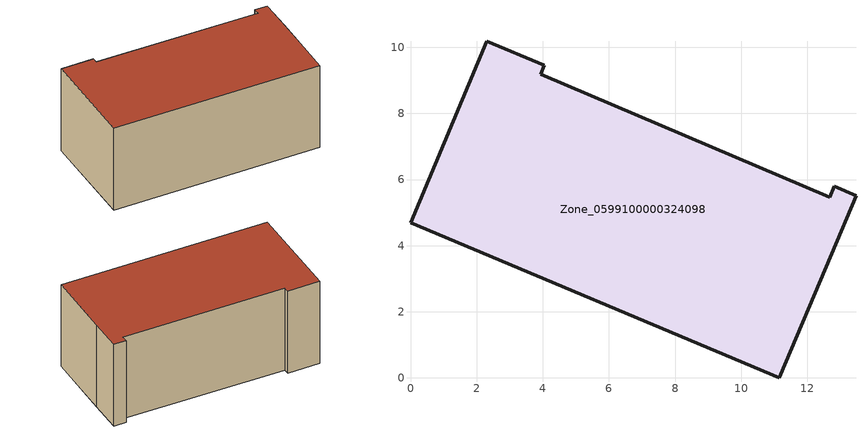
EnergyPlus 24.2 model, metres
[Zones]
Zone_0599100000324098
 floor ground (C_G): 12.74,3.75 11.15,0 0,4.7 2.3,10.19 4.05,9.46 3.94,9.18 12.68,5.47 12.82,5.79 13.47,5.51 z0
 wall outside (C_F): 11.15,0 12.74,3.75 13.47,5.51 12.82,5.79 12.68,5.47 3.94,9.18 4.05,9.46 2.3,10.19 0,4.7 11.15,0 z0:5.27
 roof outside (C_R): 2.3,10.19 0,4.7 11.15,0 12.74,3.75 13.47,5.51 12.82,5.79 12.68,5.47 3.94,9.18 4.05,9.46 z5.27
[BUILDING]
Pand.0599100000324098: North Axis=0; Terrain=City; Loads Convergence Tolerance Value=0.04; Temperature Convergence Tolerance Value=0.4; Solar Distribution=FullExterior; Maximum Number of Warmup Days=25; Minimum Number of Warmup Days=1
[Site:Location]
Rotterdam.The.Hague.AP_ZH_NLD Design_Conditions: Latitude=51.96; Longitude=4.45; Time Zone=1; Elevation=-4.5
[SITE:GROUNDTEMPERATURE:BUILDINGSURFACE]
18, 18, 18, 18, 18, 18, 18, 18, 18, 18, 18, 18
[MATERIAL] Thermal Absorptance=0.9; Solar Absorptance=0.7; Visible Absorptance=0.7
Name | Roughness | Thickness | Conductivity | Density | Specific Heat
G.TC.1975-1991 | MediumSmooth | 0.15 | 0.288461 | 540 | 1210
F.TC.1975-1991 | Rough | 0.3 | 0.230769 | 1920 | 840
R.TC.1975-1991 | MediumRough | 0.2 | 0.153846 | 1500 | 1000
[CONSTRUCTION]
C_G: G.TC.1975-1991
C_F: F.TC.1975-1991
C_R: R.TC.1975-1991
[ZONE]
Zone_0599100000324098: Type=1; Multiplier=1; Ceiling Height=Autocalculate; Volume=Autocalculate; Floor Area=autocalculate; Part of Total Floor Area=Yes
[ZONEINFILTRATION:DESIGNFLOWRATE]
Infil_Zone_0599100000324098: Zone or ZoneList or Space or SpaceList=Zone_0599100000324098; Schedule=AlwaysOn; Design Flow Rate Calculation Method=Flow/Area; Flow Rate per Floor Area=0.003; Constant Term Coefficient=1; Temperature Term Coefficient=0; Velocity Term Coefficient=0; Velocity Squared Term Coefficient=0
[HVACTEMPLATE:ZONE:IDEALLOADSAIRSYSTEM]
Zone_0599100000324098: Maximum Heating Supply Air Temperature=50; Minimum Cooling Supply Air Temperature=13; Maximum Heating Supply Air Humidity Ratio=0.0156; Minimum Cooling Supply Air Humidity Ratio=0.0077; Heating Limit=NoLimit; Cooling Limit=NoLimit; Dehumidification Control Type=ConstantSensibleHeatRatio; Cooling Sensible Heat Ratio=0.7; Dehumidification Setpoint=60; Humidification Control Type=None; Humidification Setpoint=30; Outdoor Air Method=None; Outdoor Air Flow Rate per Person=0.00944; Outdoor Air Flow Rate per Zone Floor Area=0; Outdoor Air Flow Rate per Zone=0; Demand Controlled Ventilation Type=None; Outdoor Air Economizer Type=NoEconomizer; Heat Recovery Type=None; Sensible Heat Recovery Effectiveness=0.7; Latent Heat Recovery Effectiveness=0.65
[ZONECONTROL:THERMOSTAT]
ThermostatControl_Zone_0599100000324098: Zone or ZoneList=Zone_0599100000324098; Control Type Schedule=DualSetpointControlType; Control 1=Thermostat_Zone_0599100000324098; Temperature Difference Between Cutout And Setpoint=0
[THERMOSTATSETPOINT:DUALSETPOINT]
Thermostat_Zone_0599100000324098: Heating Setpoint Temperature Schedule=HeatingSetpoint_Zone_0599100000324098; Cooling Setpoint Temperature Schedule=CoolingSetpoint_Zone_0599100000324098
[SCHEDULE:COMPACT]
HeatingSetpoint_Zone_0599100000324098: Through: 12/31, For: AllDays, Until: 24:00, 21
CoolingSetpoint_Zone_0599100000324098: Through: 12/31, For: AllDays, Until: 24:00, 24
DualSetpointControlType: Through: 12/31, For: AllDays, Until: 24:00, 4
AlwaysOn: Through: 12/31, For: AllDays, Until: 24:00, 1
